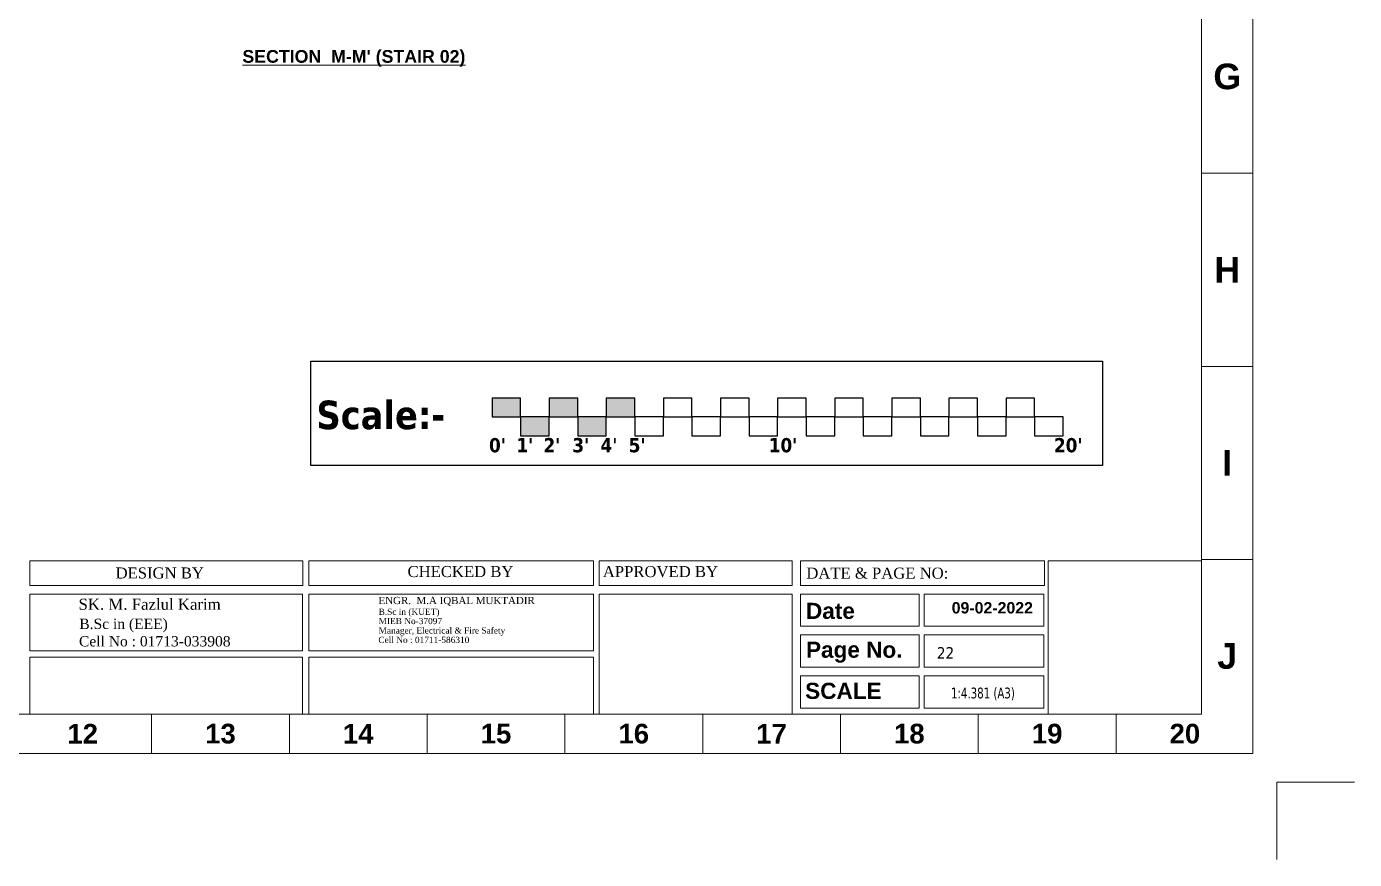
# Model space of a CAD drawing. Header units: inches. Extents: x -98933 to 1585249, y -3352739 to 192771.
# Drawn here: x 65365 to 66202, y 49357 to 49882 of the extents above; entities that cross this region are included whole.
import ezdxf

# ---------------------------------------------------------------- set-up
doc = ezdxf.new("R2010")
doc.units = ezdxf.units.IN
doc.header["$MEASUREMENT"] = 0
doc.layers.get('Defpoints').update_dxf_attribs({"lineweight": 0})
doc.layers.add('-TB', color=7, linetype='Continuous')
for name, color, linetype, lineweight in [('AN-TEXT', 251, 'Continuous', 15), ('DIM 01', 250, 'Continuous', 9), ('FF-VALVES', 170, 'Continuous', 18), ('Inline', 7, 'Continuous', 0), ('Layer1', 134, 'Continuous', 0), ('Outline', 7, 'Continuous', 0), ('Scale', 7, 'Continuous', 0), ('Scale_Text', 7, 'Continuous', 0), ('Text', 7, 'Continuous', 0), ('TEXT_TITLEBOX', 7, 'Continuous', 13), ('Titelblk', 7, 'Continuous', 25), ('TITLE', 7, 'Continuous', 20)]:
    doc.layers.add(name, color=color, linetype=linetype, lineweight=lineweight)
doc.styles.add('arial narrow', font='tahoma.ttf')
doc.styles.add('isop', font='isocpeur.ttf')
doc.styles.add('SHT-TEXT-1', font='times.ttf', dxfattribs={"height": 12})
doc.styles.get("Standard").update_dxf_attribs({"font": 'arialbd.ttf', "height": 24})

# ---------------------------------------------------------------- blocks, each defined once
blk = doc.blocks.new('PAGE')
at = {"layer": 'Inline', "color": 252, "lineweight": 15}
blk.add_lwpolyline([(178051640.63, 22656441.11), (178051640.63, 22657235.79), (178050505.36, 22657235.79), (178050505.36, 22656441.11)], close=True, dxfattribs=at)
at = {"layer": 'Outline', "color": 252, "lineweight": 15}
for p, q in [((178051662.57, 22656424.24), (178051662.57, 22657252.66)), ((178050483.42, 22656424.24), (178051662.57, 22656424.24))]:
    blk.add_line(p, q, dxfattribs=at)
at = {"layer": 'Scale', "color": 252, "lineweight": 9}
for p, q in [((178051640.63, 22656672.88), (178051662.57, 22656672.88)), ((178051640.63, 22656590.1), (178051662.57, 22656590.1)), ((178051640.63, 22656507.32), (178051662.57, 22656507.32)), ((178051640.63, 22656507.32), (178051662.57, 22656507.32)), ((178051640.63, 22656507.32), (178051662.57, 22656507.32)), ((178051190.99, 22656424.24), (178051190.99, 22656441.11)), ((178051249.99, 22656424.24), (178051249.99, 22656441.11)), ((178051308.99, 22656424.24), (178051308.99, 22656441.11)), ((178051367.98, 22656424.24), (178051367.98, 22656441.11)), ((178051426.98, 22656424.24), (178051426.98, 22656441.11)), ((178051485.98, 22656424.24), (178051485.98, 22656441.11)), ((178051544.98, 22656424.24), (178051544.98, 22656441.11)), ((178051603.97, 22656424.24), (178051603.97, 22656441.11))]:
    blk.add_line(p, q, dxfattribs=at)
at = {"layer": 'Scale_Text', "color": 252, "lineweight": 13, "attachment_point": 5}
for s, insert, char_height, width in [('G', (178051651.6, 22656714.27), 10.97, 8.3603), ('H', (178051651.6, 22656631.49), 10.97, 8.3603), ('I', (178051651.6, 22656548.71), 10.97, 8.3603), ('J', (178051651.6, 22656465.93), 10.97, 8.3603), ('12', (178051161.49, 22656432.67), 8.435, 2.5102), ('13', (178051220.49, 22656432.67), 8.435, 2.5102), ('14', (178051279.49, 22656432.67), 8.435, 2.5102), ('15', (178051338.49, 22656432.67), 8.435, 2.5102), ('16', (178051397.48, 22656432.67), 8.435, 2.5102), ('17', (178051456.48, 22656432.67), 8.435, 2.5102), ('18', (178051515.48, 22656432.67), 8.435, 2.5102), ('19', (178051574.48, 22656432.67), 8.435, 2.5102), ('20', (178051633.47, 22656432.67), 8.435, 2.5102)]:
    blk.add_mtext(s, dxfattribs=dict(at, insert=insert, char_height=char_height, width=width))
blk = doc.blocks.new('Title')
at = {"layer": 'Defpoints', "color": 1, "ltscale": 10}
blk.add_lwpolyline([(-98623, -88042.4), (-98623, -87942.4), (-98523, -87942.4)], dxfattribs=at)
at = {"layer": 'Titelblk', "color": 3, "linetype": 'Continuous', "lineweight": 0, "xscale": 3.014611567961765, "yscale": 3.014611567959946, "zscale": 3.014611567966516}
blk.add_blockref('PAGE', (-536855255.8, -68388224), dxfattribs=at)
blk = doc.blocks.new('A$C482318BE')
at = {"layer": 'Text'}
blk.add_text("%%USECTION  M-M' (STAIR 02)", height=8, dxfattribs=at).set_placement((892.63, -287.48))

msp = doc.modelspace()

# ---------------------------------------------------------------- hatches: boundary and pattern name
at = {"layer": 'DIM 01', "lineweight": -2}
h = msp.add_hatch(color=2, dxfattribs=at)
h.dxf.hatch_style = 1
h.paths.add_polyline_path([(65676.36, 49635.94), (65676.36, 49647.85), (65658.37, 49647.85), (65658.37, 49635.94)])
h.paths.add_polyline_path([(65712.34, 49635.94), (65712.34, 49647.85), (65694.35, 49647.85), (65694.35, 49635.94)])
h.paths.add_polyline_path([(65730.33, 49624.03), (65730.33, 49635.94), (65712.34, 49635.94), (65712.34, 49624.03)])
h.paths.add_polyline_path([(65676.36, 49635.94), (65676.36, 49624.03), (65694.35, 49624.03), (65694.35, 49635.94)])
h.paths.add_polyline_path([(65748.32, 49635.94), (65748.32, 49647.85), (65730.33, 49647.85), (65730.33, 49635.94)])

# ---------------------------------------------------------------- linework, layer by layer
at = {"layer": 'DIM 01', "color": 7, "lineweight": -2}
for points in [[(65544.22, 49671.05), (66042.91, 49671.05), (66042.91, 49605.43), (65544.22, 49605.43)], [(65658.37, 49635.94), (65676.36, 49635.94), (65676.36, 49647.85), (65658.37, 49647.85)], [(65694.35, 49635.94), (65712.34, 49635.94), (65712.34, 49647.85), (65694.35, 49647.85)], [(65730.33, 49635.94), (65748.32, 49635.94), (65748.32, 49647.85), (65730.33, 49647.85)], [(65766.31, 49635.94), (65784.31, 49635.94), (65784.31, 49647.85), (65766.31, 49647.85)], [(65802.3, 49635.94), (65820.29, 49635.94), (65820.29, 49647.85), (65802.3, 49647.85)], [(65838.28, 49635.94), (65856.27, 49635.94), (65856.27, 49647.85), (65838.28, 49647.85)], [(65874.26, 49635.94), (65892.25, 49635.94), (65892.25, 49647.85), (65874.26, 49647.85)], [(65910.24, 49635.94), (65928.23, 49635.94), (65928.23, 49647.85), (65910.24, 49647.85)], [(65946.22, 49635.94), (65964.21, 49635.94), (65964.21, 49647.85), (65946.22, 49647.85)], [(65982.21, 49635.94), (66000.2, 49635.94), (66000.2, 49647.85), (65982.21, 49647.85)], [(65676.36, 49624.03), (65694.35, 49624.03), (65694.35, 49635.94), (65676.36, 49635.94)], [(65712.34, 49624.03), (65730.33, 49624.03), (65730.33, 49635.94), (65712.34, 49635.94)], [(65748.32, 49624.03), (65766.31, 49624.03), (65766.31, 49635.94), (65748.32, 49635.94)], [(65784.31, 49624.03), (65802.3, 49624.03), (65802.3, 49635.94), (65784.31, 49635.94)], [(65820.29, 49624.03), (65838.28, 49624.03), (65838.28, 49635.94), (65820.29, 49635.94)], [(65856.27, 49624.03), (65874.26, 49624.03), (65874.26, 49635.94), (65856.27, 49635.94)], [(65892.25, 49624.03), (65910.24, 49624.03), (65910.24, 49635.94), (65892.25, 49635.94)], [(65928.23, 49624.03), (65946.22, 49624.03), (65946.22, 49635.94), (65928.23, 49635.94)], [(65964.21, 49624.03), (65982.21, 49624.03), (65982.21, 49635.94), (65964.21, 49635.94)], [(66000.2, 49624.03), (66018.19, 49624.03), (66018.19, 49635.94), (66000.2, 49635.94)]]:
    msp.add_lwpolyline(points, close=True, dxfattribs=at)
at = {"layer": 'TEXT_TITLEBOX'}
for p, q in [((65367.17, 49529.79), (65367.17, 49545.33)), ((65367.17, 49545.33), (65539.14, 49545.33)), ((65539.14, 49545.33), (65539.14, 49529.79)), ((65542.9, 49529.79), (65542.9, 49545.33)), ((65542.9, 49545.33), (65722.22, 49545.33)), ((65722.22, 49545.33), (65722.22, 49529.79)), ((65725.9, 49529.79), (65725.9, 49545.33)), ((65725.9, 49545.33), (65847.4, 49545.33)), ((65847.4, 49545.33), (65847.4, 49529.79)), ((65852.62, 49529.79), (65852.62, 49545.33)), ((65852.62, 49545.33), (66006.47, 49545.33)), ((66006.47, 49545.33), (66006.47, 49529.79)), ((66008.76, 49448.67), (66008.76, 49545.33)), ((66008.76, 49545.33), (66105.41, 49545.33)), ((66105.41, 49545.33), (66105.41, 49448.67)), ((65539.14, 49529.79), (65367.17, 49529.79)), ((65722.22, 49529.79), (65542.9, 49529.79)), ((65847.4, 49529.79), (65725.9, 49529.79)), ((66006.47, 49529.79), (65852.62, 49529.79)), ((65367.22, 49488.43), (65367.22, 49524.33)), ((65367.22, 49524.33), (65539.07, 49524.33)), ((65539.07, 49524.33), (65539.07, 49488.43)), ((65542.96, 49488.43), (65542.96, 49524.33)), ((65542.96, 49524.33), (65722.28, 49524.33)), ((65722.28, 49524.33), (65722.28, 49488.43)), ((65725.9, 49448.67), (65725.9, 49524.33)), ((65725.9, 49524.33), (65847.4, 49524.33)), ((65847.4, 49524.33), (65847.4, 49448.67)), ((65852.62, 49503.98), (65852.62, 49524.33)), ((65852.62, 49524.33), (65927.42, 49524.33)), ((65927.42, 49524.33), (65927.42, 49503.98)), ((65930.6, 49503.98), (65930.6, 49524.33)), ((65930.6, 49524.33), (66006.08, 49524.33)), ((66006.08, 49524.33), (66006.08, 49503.98)), ((65927.42, 49503.98), (65852.62, 49503.98)), ((66006.08, 49503.98), (65930.6, 49503.98)), ((65852.62, 49478.17), (65852.62, 49498.52)), ((65852.62, 49498.52), (65927.42, 49498.52)), ((65927.42, 49498.52), (65927.42, 49478.17)), ((65930.6, 49478.17), (65930.6, 49498.52)), ((65930.6, 49498.52), (66006.08, 49498.52)), ((66006.08, 49498.52), (66006.08, 49478.17)), ((65539.07, 49488.43), (65367.22, 49488.43)), ((65367.22, 49448.67), (65367.22, 49484.57)), ((65367.22, 49484.57), (65539.07, 49484.57)), ((65539.07, 49484.57), (65539.07, 49448.67)), ((65722.28, 49488.43), (65542.96, 49488.43)), ((65542.96, 49448.67), (65542.96, 49484.57)), ((65542.96, 49484.57), (65722.28, 49484.57)), ((65722.28, 49484.57), (65722.28, 49448.67)), ((65927.42, 49478.17), (65852.62, 49478.17)), ((66006.08, 49478.17), (65930.6, 49478.17)), ((65852.62, 49452.36), (65852.62, 49472.72)), ((65852.62, 49472.72), (65927.42, 49472.72)), ((65927.42, 49472.72), (65927.42, 49452.36)), ((65930.6, 49452.36), (65930.6, 49472.72)), ((65930.6, 49472.72), (66006.08, 49472.72)), ((66006.08, 49472.72), (66006.08, 49452.36)), ((65927.42, 49452.36), (65852.62, 49452.36)), ((66006.08, 49452.36), (65930.6, 49452.36)), ((65539.07, 49448.67), (65367.22, 49448.67)), ((65722.28, 49448.67), (65542.96, 49448.67)), ((65847.4, 49448.67), (65725.9, 49448.67)), ((66105.41, 49448.67), (66008.76, 49448.67))]:
    msp.add_line(p, q, dxfattribs=at)

# ---------------------------------------------------------------- block references
at = {"layer": 'Layer1', "color": 2, "ltscale": 30}
msp.add_blockref('A$C482318BE', (64608.49, 50146.76), dxfattribs=at)
at = {"layer": 'TITLE', "xscale": 0.4880385203578044, "yscale": 0.4880385203468904, "zscale": 0.4880385163213263}
msp.add_blockref('Title', (114284.72, 92325.06), dxfattribs=at)

# ---------------------------------------------------------------- texts
at = {"layer": '-TB', "lineweight": 0, "insert": (65938.6, 49490.86), "char_height": 7.291, "width": 37.5325, "attachment_point": 1, "style": 'arial narrow'}
msp.add_mtext('22', dxfattribs=at)
at = {"layer": 'AN-TEXT', "lineweight": 25, "attachment_point": 1, "style": 'isop'}
for s, insert, char_height, width in [('{\\fTahoma|b1|i0|c0|p34;\\C7;Scale:-}', (65547.78, 49646.26), 17.9909, 75.7833), ("{\\fTahoma|b1|i0|c0|p34;\\C7;0'}", (65656.49, 49622.67), 8.9955, 12.3608), ("{\\fTahoma|b1|i0|c0|p34;\\C7;1'}", (65673.79, 49622.67), 8.9955, 12.3608), ("{\\fTahoma|b1|i0|c0|p34;\\C7;2'}", (65690.8, 49622.67), 8.9955, 12.3608), ("{\\fTahoma|b1|i0|c0|p34;\\C7;3'}", (65709, 49622.67), 8.9955, 12.3608), ("{\\fTahoma|b1|i0|c0|p34;\\C7;4'}", (65726.75, 49622.67), 8.9955, 12.3608), ("{\\fTahoma|b1|i0|c0|p34;\\C7;5'}", (65744.49, 49622.67), 8.9955, 12.3608), ("{\\fTahoma|b1|i0|c0|p34;\\C7;10'}", (65832.73, 49622.67), 8.9955, 12.3608), ("{\\fTahoma|b1|i0|c0|p34;\\C7;20'}", (66012.39, 49622.67), 8.9955, 12.3608)]:
    msp.add_mtext(s, dxfattribs=dict(at, insert=insert, char_height=char_height, width=width))
at = {"layer": 'FF-VALVES', "color": 7, "style": 'arial narrow', "width": 0.8}
msp.add_text('1:4.381 (A3)', height=6.8133, dxfattribs=at).set_placement((65947.55, 49458.53))
at = {"layer": 'TEXT_TITLEBOX', "lineweight": 25, "style": 'SHT-TEXT-1'}
for s, height, p in [('DESIGN BY', 6.946, (65421.21, 49534.13)), ('CHECKED BY', 6.946, (65605.15, 49535.04)), ('APPROVED BY', 6.9462, (65728.2, 49535)), ('DATE & PAGE NO:', 6.9462, (65856.39, 49534.04)), ('SK. M. Fazlul Karim', 7.0036, (65397.87, 49514.41)), ('ENGR.  M.A IQBAL MUKTADIR', 4.5653, (65586.87, 49517.98)), ('B.Sc in (EEE)', 6.4849, (65398.36, 49502.29)), ('B.Sc in (KUET)', 3.8903, (65586.92, 49511.2)), ('MIEB No-37097', 3.8903, (65586.92, 49505.36)), ('Manager, Electrical & Fire Safety', 3.8903, (65586.92, 49499.42)), ('Cell No : 01713-033908', 6.4849, (65398.17, 49491.31)), ('Cell No : 01711-586310', 3.8903, (65586.8, 49493.49))]:
    msp.add_text(s, height=height, dxfattribs=at).set_placement(p)
at = {"layer": 'TEXT_TITLEBOX', "lineweight": 25}
for s, height, p in [('Date', 10.168, (65856.18, 49508.63)), ('09-02-2022', 7.166, (65947.97, 49512.07)), ('Page No.', 10.168, (65856.19, 49484.16))]:
    msp.add_text(s, height=height, dxfattribs=at).set_placement(p)
at = {"layer": 'TEXT_TITLEBOX', "color": 1, "lineweight": 25}
msp.add_text('SCALE', height=10.168, dxfattribs=at).set_placement((65855.66, 49458.2))

doc.saveas('drawing.dxf')
